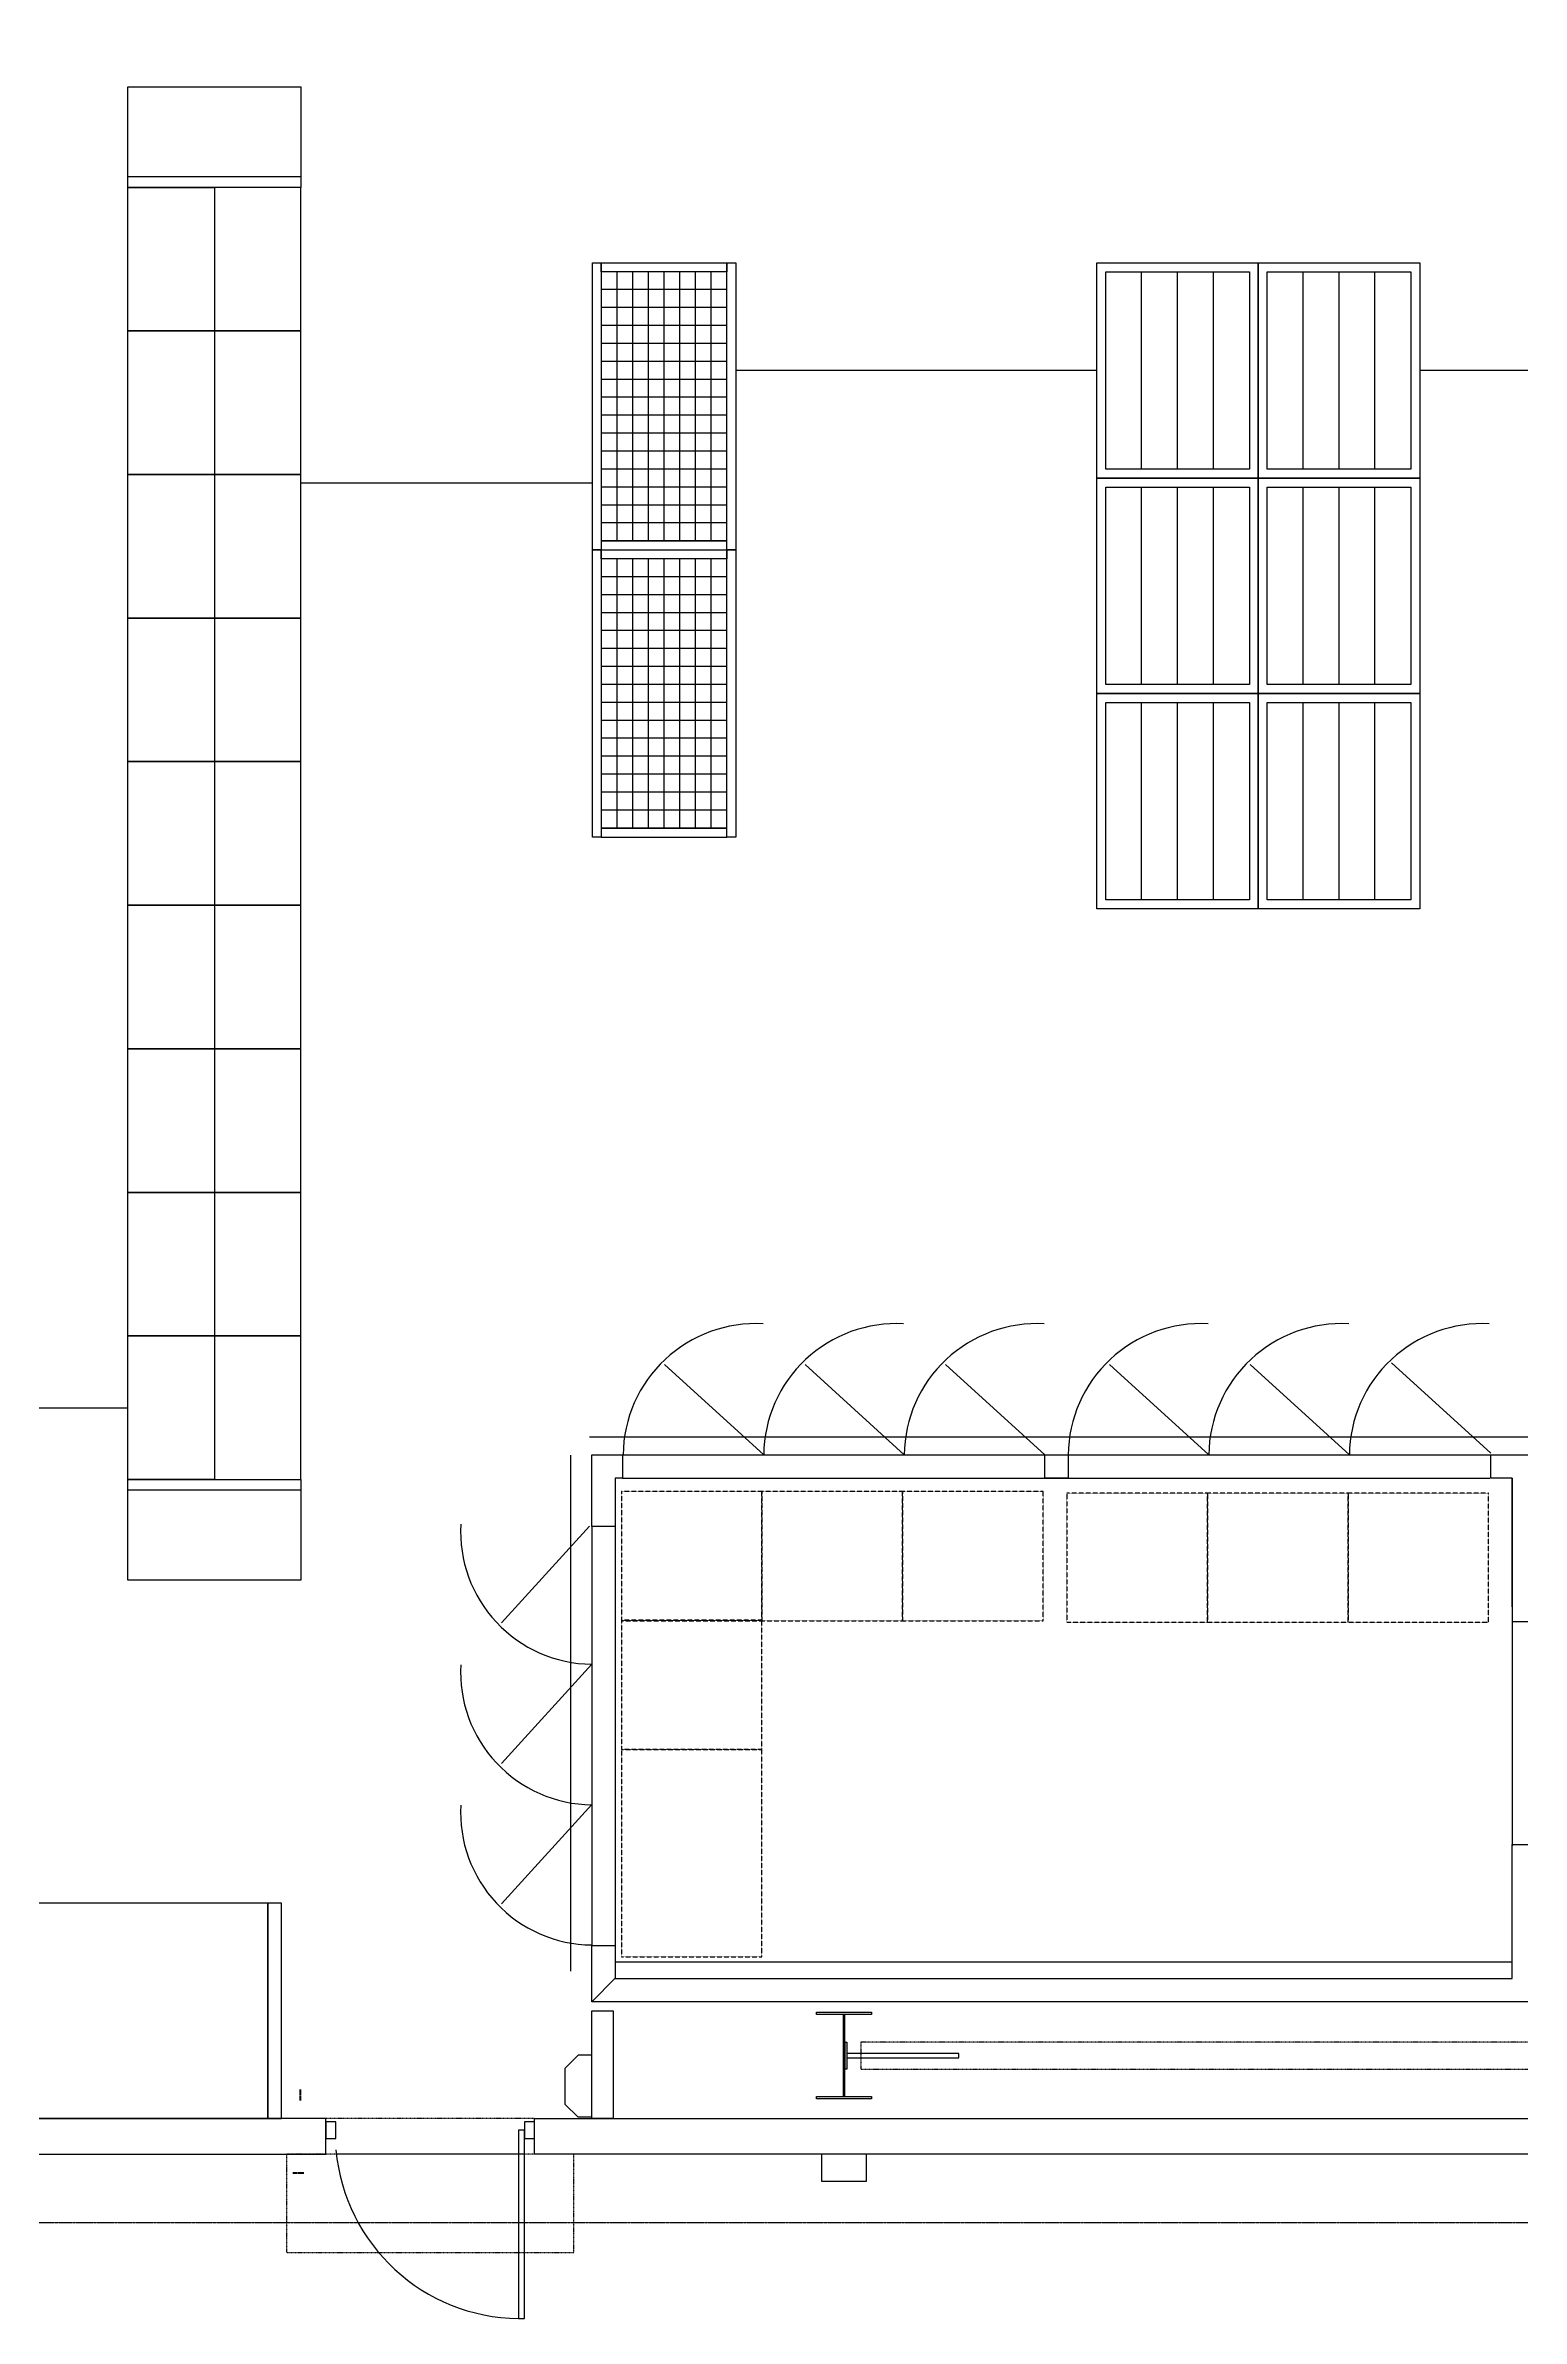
# Model space of a CAD drawing. Header units: millimetres. Extents: x -155 to 94595, y -3153 to 63413.
# Drawn here: x 44746 to 52970, y -418 to 12248 of the extents above; entities that cross this region are included whole.
import ezdxf

# ---------------------------------------------------------------- set-up
doc = ezdxf.new("R2010")
doc.units = ezdxf.units.MM
for name, pattern in [('REFERENCIA CAMPECHE$0$63-BASE1-6$0$HIDDEN2', [0.1875, 0.125, -0.0625]), ('REFERENCIA CAMPECHE$0$CA-BASE1$0$HIDDEN2', [0.1875, 0.125, -0.0625]), ('REFERENCIA CAMPECHE$0$Ca-mx-xgroc$0$DASHED2', [0.375, 0.25, -0.125]), ('REFERENCIA CAMPECHE$0$SO-BASE1$0$HIDDEN2', [0.1875, 0.125, -0.0625]), ('TRATTEGGIATA2', [0.375, 0.25, -0.125])]:
    doc.linetypes.add(name, pattern=pattern)
for name, color, linetype in [('2', 193, 'Continuous'), ('3', 145, 'Continuous'), ('4', 251, 'Continuous'), ('5', 1, 'TRATTEGGIATA2'), ('6', 253, 'Continuous'), ('door', 252, 'Continuous'), ('int', 185, 'Continuous'), ('section', 2, 'Continuous'), ('wall', 5, 'Continuous')]:
    doc.layers.add(name, color=color, linetype=linetype)
doc.styles.add('REFERENCIA CAMPECHE$0$LETRITAS', font='ROMAN1.shx', dxfattribs={"width": 1.2, "height": 0.225})
doc.dimstyles.new('arch', dxfattribs={"dimtxt": 0.18, "dimasz": 0.18, "dimexe": 0.18, "dimexo": 0.0625, "dimgap": 0.09, "dimtad": 0, "dimtih": 1, "dimtoh": 1, "dimdec": 4, "dimzin": 0, "dimdsep": 46, "dimtxsty": 'Standard', "dimblk": 'OBLIQUE', "dimcen": 0.09, "dimclrt": 256, "dimadec": 0, "dimazin": 0, "dimtfac": 1, "dimtdec": 4, "dimtofl": 0, "dimtmove": 0, "dimatfit": 3, "dimldrblk": 'OBLIQUE', "dimfxl": 1, "dimtolj": 1, "dimtzin": 0, "dimarcsym": 0})

# ---------------------------------------------------------------- blocks, each defined once
blk = doc.blocks.new('_Oblique')
at = {"color": 0, "linetype": 'ByBlock', "lineweight": -2}
blk.add_line((-0.5, -0.5), (0.5, 0.5), dxfattribs=at)
blk = doc.blocks.new('*D228')
at = {"layer": '6', "color": 0, "lineweight": -2}
blk.add_line((47793, 9808), (46169, 9808), dxfattribs=at)
at = {"layer": 'Defpoints', "color": 0}
for p in [(46169, 9808), (47793, 9808), (46169, 9608)]:
    blk.add_point(p, dxfattribs=at)
at = {"layer": '6', "color": 0, "lineweight": -2, "xscale": 0.3, "yscale": 0.3, "zscale": 0.3, "rotation": 180}
blk.add_blockref('_Oblique', (46169, 9808), dxfattribs=at)
at = {"layer": '6', "color": 0, "lineweight": -2, "xscale": 0.3, "yscale": 0.3, "zscale": 0.3}
blk.add_blockref('_Oblique', (47793, 9808), dxfattribs=at)
at = {"layer": '6', "insert": (46981, 9809), "char_height": 0.225, "attachment_point": 5, "style": 'REFERENCIA CAMPECHE$0$LETRITAS'}
blk.add_mtext('\\A1;1623.69', dxfattribs=at)
blk = doc.blocks.new('*D229')
at = {"layer": '6', "color": 0, "lineweight": -2}
blk.add_line((50603, 10437), (48593, 10437), dxfattribs=at)
at = {"layer": 'Defpoints', "color": 0}
for p in [(48593, 10597), (48593, 10437), (50603, 10437)]:
    blk.add_point(p, dxfattribs=at)
at = {"layer": '6', "color": 0, "lineweight": -2, "xscale": 0.3, "yscale": 0.3, "zscale": 0.3, "rotation": 180}
blk.add_blockref('_Oblique', (48593, 10437), dxfattribs=at)
at = {"layer": '6', "color": 0, "lineweight": -2, "xscale": 0.3, "yscale": 0.3, "zscale": 0.3}
blk.add_blockref('_Oblique', (50603, 10437), dxfattribs=at)
at = {"layer": '6', "insert": (49598, 10437), "char_height": 0.225, "attachment_point": 5, "style": 'REFERENCIA CAMPECHE$0$LETRITAS'}
blk.add_mtext('\\A1;2010.46', dxfattribs=at)
blk = doc.blocks.new('*D230')
at = {"layer": '6', "color": 0, "lineweight": -2}
blk.add_line((54404, 10437), (52403, 10437), dxfattribs=at)
at = {"layer": 'Defpoints', "color": 0}
for p in [(52403, 10437), (52403, 10437), (54404, 10437)]:
    blk.add_point(p, dxfattribs=at)
at = {"layer": '6', "color": 0, "lineweight": -2, "xscale": 0.3, "yscale": 0.3, "zscale": 0.3, "rotation": 180}
blk.add_blockref('_Oblique', (52403, 10437), dxfattribs=at)
at = {"layer": '6', "color": 0, "lineweight": -2, "xscale": 0.3, "yscale": 0.3, "zscale": 0.3}
blk.add_blockref('_Oblique', (54404, 10437), dxfattribs=at)
at = {"layer": '6', "insert": (53403, 10437), "char_height": 0.225, "attachment_point": 5, "style": 'REFERENCIA CAMPECHE$0$LETRITAS'}
blk.add_mtext('\\A1;2000.87', dxfattribs=at)
blk = doc.blocks.new('*D327')
at = {"layer": '6', "color": 0, "lineweight": -2}
blk.add_line((43655, 4657), (45205, 4657), dxfattribs=at)
at = {"layer": 'Defpoints', "color": 0}
for p in [(43655, 4657), (45205, 4657), (45205, 4657)]:
    blk.add_point(p, dxfattribs=at)
at = {"layer": '6', "color": 0, "lineweight": -2, "xscale": 0.3, "yscale": 0.3, "zscale": 0.3, "rotation": 180}
blk.add_blockref('_Oblique', (43655, 4657), dxfattribs=at)
at = {"layer": '6', "color": 0, "lineweight": -2, "xscale": 0.3, "yscale": 0.3, "zscale": 0.3}
blk.add_blockref('_Oblique', (45205, 4657), dxfattribs=at)
at = {"layer": '6', "insert": (44430, 4657), "char_height": 0.225, "attachment_point": 5, "style": 'REFERENCIA CAMPECHE$0$LETRITAS'}
blk.add_mtext('\\A1;1550.00', dxfattribs=at)

msp = doc.modelspace()

# ---------------------------------------------------------------- linework, layer by layer
at = {"layer": '2'}
for p, q in [((45204.882, 12016.99), (46168.882, 12016.99)), ((45204.882, 11456.99), (45204.882, 12016.99)), ((46168.882, 12016.99), (46168.882, 11456.99)), ((45204.882, 11516.99), (46168.882, 11516.99)), ((46168.882, 11456.99), (45204.882, 11456.99)), ((45204.882, 10656.99), (45204.882, 11456.99)), ((45204.882, 11456.99), (45686.882, 11456.99)), ((45686.882, 11456.99), (45686.882, 10656.99)), ((46168.882, 11456.99), (45686.882, 11456.99)), ((45686.882, 11456.99), (45686.882, 10656.99)), ((46168.882, 10656.99), (46168.882, 11456.99)), ((47792.57, 9437.114), (47792.57, 11037.114)), ((47792.57, 11037.114), (47842.57, 11037.114)), ((47842.57, 10987.114), (47842.57, 11037.114)), ((47842.57, 11037.114), (48542.57, 11037.114)), ((47842.57, 11037.114), (47842.57, 9437.114)), ((48542.57, 11037.114), (48542.57, 10987.114)), ((48542.57, 9437.114), (48542.57, 11037.114)), ((48542.57, 11037.114), (48592.57, 11037.114)), ((48592.57, 11037.114), (48592.57, 9437.114)), ((50603.029, 9837.114), (50603.029, 11037.114)), ((50603.029, 11037.114), (51503.029, 11037.114)), ((51503.029, 9837.114), (51503.029, 11037.114)), ((51503.029, 11037.114), (52403.029, 11037.114)), ((51503.029, 11037.114), (51503.029, 9837.114)), ((52403.029, 11037.114), (52403.029, 9837.114)), ((48542.57, 10987.114), (47842.57, 10987.114)), ((47842.57, 10987.114), (47842.57, 9487.114)), ((48542.57, 10987.114), (47842.57, 10987.114)), ((47930.07, 9487.114), (47930.07, 10987.114)), ((48017.57, 9487.114), (48017.57, 10987.114)), ((48105.07, 9487.114), (48105.07, 10987.114)), ((48192.57, 9487.114), (48192.57, 10987.114)), ((48280.07, 9487.114), (48280.07, 10987.114)), ((48367.57, 9487.114), (48367.57, 10987.114)), ((48455.07, 9487.114), (48455.07, 10987.114)), ((48542.57, 9487.114), (48542.57, 10987.114)), ((50653.029, 9887.114), (50653.029, 10987.114)), ((50653.029, 10987.114), (51453.029, 10987.114)), ((50853.029, 9887.114), (50853.029, 10987.114)), ((51053.029, 9887.114), (51053.029, 10987.114)), ((51253.029, 9887.114), (51253.029, 10987.114)), ((51453.029, 10987.114), (51453.029, 9887.114)), ((51553.029, 9887.114), (51553.029, 10987.114)), ((51553.029, 10987.114), (52353.029, 10987.114)), ((51753.029, 9887.114), (51753.029, 10987.114)), ((51953.029, 9887.114), (51953.029, 10987.114)), ((52153.029, 9887.114), (52153.029, 10987.114)), ((52353.029, 10987.114), (52353.029, 9887.114)), ((48542.57, 10887.114), (47842.57, 10887.114)), ((48542.57, 10787.114), (47842.57, 10787.114)), ((45204.882, 9856.99), (45204.882, 10656.99)), ((45204.882, 10656.99), (45686.882, 10656.99)), ((45686.882, 10656.99), (45204.882, 10656.99)), ((45686.882, 10656.99), (45686.882, 9856.99)), ((46168.882, 10656.99), (45686.882, 10656.99)), ((45686.882, 10656.99), (45686.882, 9856.99)), ((45686.882, 10656.99), (46168.882, 10656.99)), ((46168.882, 9856.99), (46168.882, 10656.99)), ((48542.57, 10687.114), (47842.57, 10687.114)), ((48542.57, 10587.114), (47842.57, 10587.114)), ((48542.57, 10487.114), (47842.57, 10487.114)), ((48542.57, 10387.114), (47842.57, 10387.114)), ((48542.57, 10287.114), (47842.57, 10287.114)), ((48542.57, 10187.114), (47842.57, 10187.114)), ((48542.57, 10087.114), (47842.57, 10087.114)), ((48542.57, 9987.114), (47842.57, 9987.114)), ((48542.57, 9887.114), (47842.57, 9887.114)), ((51453.029, 9887.114), (50653.029, 9887.114)), ((52353.029, 9887.114), (51553.029, 9887.114)), ((45686.882, 9856.99), (45204.882, 9856.99)), ((45204.882, 9056.99), (45204.882, 9856.99)), ((45204.882, 9856.99), (45686.882, 9856.99)), ((45686.882, 9856.99), (46168.882, 9856.99)), ((45686.882, 9856.99), (45686.882, 9056.99)), ((46168.882, 9856.99), (45686.882, 9856.99)), ((45686.882, 9856.99), (45686.882, 9056.99)), ((46168.882, 9056.99), (46168.882, 9856.99)), ((48542.57, 9787.114), (47842.57, 9787.114)), ((50603.029, 8637.114), (50603.029, 9837.114)), ((50603.029, 9837.114), (51503.029, 9837.114)), ((51503.029, 9837.114), (50603.029, 9837.114)), ((50653.029, 8687.114), (50653.029, 9787.114)), ((50653.029, 9787.114), (51453.029, 9787.114)), ((50853.029, 8687.114), (50853.029, 9787.114)), ((51053.029, 8687.114), (51053.029, 9787.114)), ((51253.029, 8687.114), (51253.029, 9787.114)), ((51453.029, 9787.114), (51453.029, 8687.114)), ((51503.029, 8637.114), (51503.029, 9837.114)), ((51503.029, 9837.114), (52403.029, 9837.114)), ((51503.029, 9837.114), (51503.029, 8637.114)), ((52403.029, 9837.114), (51503.029, 9837.114)), ((51553.029, 8687.114), (51553.029, 9787.114)), ((51553.029, 9787.114), (52353.029, 9787.114)), ((51753.029, 8687.114), (51753.029, 9787.114)), ((51953.029, 8687.114), (51953.029, 9787.114)), ((52153.029, 8687.114), (52153.029, 9787.114)), ((52353.029, 9787.114), (52353.029, 8687.114)), ((52403.029, 9837.114), (52403.029, 8637.114)), ((48542.57, 9687.114), (47842.57, 9687.114)), ((48542.57, 9587.114), (47842.57, 9587.114)), ((47792.57, 7837.114), (47792.57, 9437.114)), ((47792.57, 9437.114), (47842.57, 9437.114)), ((47842.57, 9437.114), (47792.57, 9437.114)), ((47842.57, 9487.114), (48542.57, 9487.114)), ((47842.57, 9487.114), (47842.57, 9437.114)), ((48542.57, 9487.114), (47842.57, 9487.114)), ((47842.57, 9387.114), (47842.57, 9437.114)), ((47842.57, 9437.114), (48542.57, 9437.114)), ((47842.57, 9437.114), (47842.57, 7837.114)), ((47842.57, 9437.114), (48542.57, 9437.114)), ((48542.57, 9387.114), (47842.57, 9387.114)), ((47842.57, 9387.114), (47842.57, 7887.114)), ((48542.57, 9387.114), (47842.57, 9387.114)), ((47930.07, 7887.114), (47930.07, 9387.114)), ((48017.57, 7887.114), (48017.57, 9387.114)), ((48105.07, 7887.114), (48105.07, 9387.114)), ((48192.57, 7887.114), (48192.57, 9387.114)), ((48280.07, 7887.114), (48280.07, 9387.114)), ((48367.57, 7887.114), (48367.57, 9387.114)), ((48455.07, 7887.114), (48455.07, 9387.114)), ((48542.57, 9437.114), (48542.57, 9487.114)), ((48542.57, 9437.114), (48542.57, 9387.114)), ((48542.57, 7837.114), (48542.57, 9437.114)), ((48542.57, 9437.114), (48592.57, 9437.114)), ((48592.57, 9437.114), (48542.57, 9437.114)), ((48542.57, 7887.114), (48542.57, 9387.114)), ((48592.57, 9437.114), (48592.57, 7837.114)), ((48542.57, 9287.114), (47842.57, 9287.114)), ((48542.57, 9187.114), (47842.57, 9187.114)), ((45686.882, 9056.99), (45204.882, 9056.99)), ((45204.882, 8256.99), (45204.882, 9056.99)), ((45204.882, 9056.99), (45686.882, 9056.99)), ((45686.882, 9056.99), (46168.882, 9056.99)), ((45686.882, 9056.99), (45686.882, 8256.99)), ((46168.882, 9056.99), (45686.882, 9056.99)), ((45686.882, 9056.99), (45686.882, 8256.99)), ((46168.882, 8256.99), (46168.882, 9056.99)), ((48542.57, 9087.114), (47842.57, 9087.114)), ((48542.57, 8987.114), (47842.57, 8987.114)), ((48542.57, 8887.114), (47842.57, 8887.114)), ((48542.57, 8787.114), (47842.57, 8787.114)), ((48542.57, 8687.114), (47842.57, 8687.114)), ((50603.029, 7437.114), (50603.029, 8637.114)), ((50603.029, 8637.114), (51503.029, 8637.114)), ((51503.029, 8637.114), (50603.029, 8637.114)), ((51453.029, 8687.114), (50653.029, 8687.114)), ((51503.029, 7437.114), (51503.029, 8637.114)), ((51503.029, 8637.114), (52403.029, 8637.114)), ((51503.029, 8637.114), (51503.029, 7437.114)), ((52403.029, 8637.114), (51503.029, 8637.114)), ((52353.029, 8687.114), (51553.029, 8687.114)), ((52403.029, 8637.114), (52403.029, 7437.114)), ((48542.57, 8587.114), (47842.57, 8587.114)), ((48542.57, 8487.114), (47842.57, 8487.114)), ((50653.029, 7487.114), (50653.029, 8587.114)), ((50653.029, 8587.114), (51453.029, 8587.114)), ((50853.029, 7487.114), (50853.029, 8587.114)), ((51053.029, 7487.114), (51053.029, 8587.114)), ((51253.029, 7487.114), (51253.029, 8587.114)), ((51453.029, 8587.114), (51453.029, 7487.114)), ((51553.029, 7487.114), (51553.029, 8587.114)), ((51553.029, 8587.114), (52353.029, 8587.114)), ((51753.029, 7487.114), (51753.029, 8587.114)), ((51953.029, 7487.114), (51953.029, 8587.114)), ((52153.029, 7487.114), (52153.029, 8587.114)), ((52353.029, 8587.114), (52353.029, 7487.114)), ((48542.57, 8387.114), (47842.57, 8387.114)), ((45686.882, 8256.99), (45204.882, 8256.99)), ((45204.882, 7456.99), (45204.882, 8256.99)), ((45204.882, 8256.99), (45686.882, 8256.99)), ((45686.882, 8256.99), (46168.882, 8256.99)), ((45686.882, 8256.99), (45686.882, 7456.99)), ((46168.882, 8256.99), (45686.882, 8256.99)), ((45686.882, 8256.99), (45686.882, 7456.99)), ((46168.882, 7456.99), (46168.882, 8256.99)), ((48542.57, 8287.114), (47842.57, 8287.114)), ((48542.57, 8187.114), (47842.57, 8187.114)), ((48542.57, 8087.114), (47842.57, 8087.114)), ((48542.57, 7987.114), (47842.57, 7987.114)), ((47842.57, 7887.114), (48542.57, 7887.114)), ((47842.57, 7887.114), (47842.57, 7837.114)), ((48542.57, 7887.114), (47842.57, 7887.114)), ((48542.57, 7837.114), (48542.57, 7887.114)), ((47842.57, 7837.114), (47792.57, 7837.114)), ((47842.57, 7837.114), (48542.57, 7837.114)), ((48592.57, 7837.114), (48542.57, 7837.114)), ((51453.029, 7487.114), (50653.029, 7487.114)), ((52353.029, 7487.114), (51553.029, 7487.114)), ((45686.882, 7456.99), (45204.882, 7456.99)), ((45204.882, 6656.99), (45204.882, 7456.99)), ((45204.882, 7456.99), (45686.882, 7456.99)), ((45686.882, 7456.99), (46168.882, 7456.99)), ((45686.882, 7456.99), (45686.882, 6656.99)), ((46168.882, 7456.99), (45686.882, 7456.99)), ((45686.882, 7456.99), (45686.882, 6656.99)), ((46168.882, 6656.99), (46168.882, 7456.99)), ((51503.029, 7437.114), (50603.029, 7437.114)), ((52403.029, 7437.114), (51503.029, 7437.114)), ((45686.882, 6656.99), (45204.882, 6656.99)), ((45204.882, 5856.99), (45204.882, 6656.99)), ((45204.882, 6656.99), (45686.882, 6656.99)), ((45686.882, 6656.99), (46168.882, 6656.99)), ((45686.882, 6656.99), (45686.882, 5856.99)), ((46168.882, 6656.99), (45686.882, 6656.99)), ((45686.882, 6656.99), (45686.882, 5856.99)), ((46168.882, 5856.99), (46168.882, 6656.99)), ((45686.882, 5856.99), (45204.882, 5856.99)), ((45204.882, 5056.99), (45204.882, 5856.99)), ((45204.882, 5856.99), (45686.882, 5856.99)), ((45686.882, 5856.99), (46168.882, 5856.99)), ((45686.882, 5856.99), (45686.882, 5056.99)), ((46168.882, 5856.99), (45686.882, 5856.99)), ((45686.882, 5856.99), (45686.882, 5056.99)), ((46168.882, 5056.99), (46168.882, 5856.99)), ((45686.882, 5056.99), (45204.882, 5056.99)), ((45204.882, 4256.99), (45204.882, 5056.99)), ((45204.882, 5056.99), (45686.882, 5056.99)), ((45686.882, 5056.99), (46168.882, 5056.99)), ((45686.882, 5056.99), (45686.882, 4256.99)), ((46168.882, 5056.99), (45686.882, 5056.99)), ((45686.882, 5056.99), (45686.882, 4256.99)), ((46168.882, 4256.99), (46168.882, 5056.99)), ((45686.882, 4256.99), (45204.882, 4256.99)), ((45204.882, 3696.99), (45204.882, 4256.99)), ((45204.882, 4256.99), (46168.882, 4256.99)), ((46168.882, 4196.99), (45204.882, 4196.99)), ((45686.882, 4256.99), (46168.882, 4256.99)), ((46168.882, 4256.99), (46168.882, 3696.99)), ((46168.882, 3696.99), (45204.882, 3696.99)), ((45984.86, 1896.99), (43546.46, 1896.99)), ((45984.86, 696.99), (45984.86, 1896.99)), ((43546.46, 696.99), (45984.86, 696.99))]:
    msp.add_line(p, q, dxfattribs=at)
at = {"layer": '3'}
for p, q in [((47776.709, 4494.961), (71589.243, 4494.961)), ((47669.981, 4393.16), (47669.981, 1517.007))]:
    msp.add_line(p, q, dxfattribs=at)
at = {"layer": '4'}
for p, q in [((46170.407, 853.821), (46160.519, 853.821)), ((46170.407, 850.458), (46160.519, 850.458)), ((46170.407, 845.415), (46160.519, 845.415)), ((46170.407, 840.791), (46160.519, 840.791)), ((46170.407, 834.066), (46160.519, 834.066)), ((46170.407, 825.879), (46160.519, 825.879)), ((46170.407, 817.692), (46160.519, 817.692)), ((46170.407, 810.967), (46160.519, 810.967)), ((46170.407, 806.344), (46160.519, 806.344)), ((46170.407, 801.3), (46160.519, 801.3)), ((46170.407, 797.937), (46160.519, 797.937)), ((46126.616, 387.642), (46126.616, 397.53)), ((46129.978, 387.642), (46129.978, 397.53)), ((46135.022, 387.642), (46135.022, 397.53)), ((46139.645, 387.642), (46139.645, 397.53)), ((46146.37, 387.642), (46146.37, 397.53)), ((46154.558, 387.642), (46154.558, 397.53)), ((46162.745, 387.642), (46162.745, 397.53)), ((46169.47, 387.642), (46169.47, 397.53)), ((46174.093, 387.642), (46174.093, 397.53)), ((46179.137, 387.642), (46179.137, 397.53)), ((46182.499, 387.642), (46182.499, 397.53))]:
    msp.add_line(p, q, dxfattribs=at)
at = {"layer": '4', "linetype": 'REFERENCIA CAMPECHE$0$63-BASE1-6$0$HIDDEN2'}
msp.add_lwpolyline([(47688.871, 496.989), (46088.829, 496.989), (46088.829, -50.602), (47688.871, -50.602)], close=True, dxfattribs=at)
at = {"layer": '4'}
msp.add_lwpolyline([(49069.86, 346.989), (49319.86, 346.989), (49319.86, 496.989), (49069.86, 496.989)], close=True, dxfattribs=at)
at = {"layer": '5', "linetype": 'REFERENCIA CAMPECHE$0$CA-BASE1$0$HIDDEN2'}
for p, q in [((61188.51, 1121.989), (49288.51, 1121.989)), ((49288.51, 971.989), (61188.51, 971.989))]:
    msp.add_line(p, q, dxfattribs=at)
at = {"layer": '5', "linetype": 'REFERENCIA CAMPECHE$0$SO-BASE1$0$HIDDEN2', "ltscale": 3}
msp.add_lwpolyline([(37244.86, 116.489), (94584.86, 116.489), (94584.86, 19756.989)], dxfattribs=at)
at = {"layer": '5', "linetype": 'REFERENCIA CAMPECHE$0$63-BASE1-6$0$HIDDEN2'}
for points in [[(47470.85, 696.989), (46306.85, 696.989)], [(47413.85, 496.975), (46363.85, 496.989)]]:
    msp.add_lwpolyline(points, dxfattribs=at)
at = {"layer": 'door'}
msp.add_line((52916.867, 3467.052), (52916.854, 2214.94), dxfattribs=at)
for points in [[(46306.85, 678.212), (46306.85, 585.452), (46363.85, 585.452), (46363.85, 678.212)], [(47413.85, 678.212), (47413.85, 585.452), (47470.85, 585.452), (47470.85, 678.212)], [(47381.481, 631.832), (47381.481, -418.168), (47413.85, -418.168), (47413.85, 631.832)]]:
    msp.add_lwpolyline(points, close=True, dxfattribs=at)
msp.add_arc((47392.453, 614.613), 1032.839, 185.1908544, 269.3912966, dxfattribs=at)
at = {"layer": 'int'}
for p, q in [((48747.222, 4394.917), (48194.114, 4898.026)), ((49530.556, 4394.917), (48977.447, 4898.026)), ((50313.889, 4394.917), (49760.78, 4898.026)), ((51227.222, 4394.917), (50674.114, 4898.025)), ((52010.556, 4394.917), (51457.447, 4898.025)), ((52797.744, 4404.142), (52244.769, 4907.13)), ((47959.804, 4394.961), (52793.793, 4394.961)), ((47959.804, 4264.961), (52793.793, 4264.961)), ((47777.486, 3996.841), (47285.995, 3458.055)), ((47789.104, 3998.185), (47789.087, 1661.164)), ((47919.044, 3998.185), (47919.019, 1661.244)), ((47789.104, 3227.83), (47285.995, 2674.722)), ((47789.104, 2446.589), (47285.995, 1893.48)), ((45984.86, 1896.99), (45984.86, 696.99)), ((46061.06, 1896.99), (45984.86, 1896.99)), ((46061.06, 696.99), (46061.06, 1896.99)), ((45984.86, 696.99), (46061.06, 696.99))]:
    msp.add_line(p, q, dxfattribs=at)
at = {"layer": 'int', "linetype": 'REFERENCIA CAMPECHE$0$Ca-mx-xgroc$0$DASHED2'}
for p, q in [((48737.631, 4189.401), (47954.302, 4189.401)), ((47954.302, 4189.401), (47954.302, 3470.397)), ((49520.96, 4189.401), (48737.631, 4189.401)), ((48737.631, 4189.401), (48737.631, 3470.397)), ((48737.631, 3470.397), (48737.631, 4189.401)), ((50304.289, 4189.401), (49520.96, 4189.401)), ((49520.96, 4189.401), (49520.96, 3470.397)), ((49520.96, 3470.397), (49520.96, 4189.401)), ((50304.289, 3470.397), (50304.289, 4189.401)), ((51219.491, 4180.305), (50436.161, 4180.305)), ((50436.161, 4180.305), (50436.161, 3461.301)), ((52002.82, 4180.305), (51219.491, 4180.305)), ((51219.491, 4180.305), (51219.491, 3461.301)), ((51219.491, 3461.301), (51219.491, 4180.305)), ((52002.82, 3461.301), (52002.82, 4180.305)), ((52786.149, 4180.305), (52002.82, 4180.305)), ((52002.82, 4180.305), (52002.82, 3461.301)), ((52786.149, 3461.301), (52786.149, 4180.305)), ((48737.631, 3472.489), (47954.302, 3472.489)), ((47954.302, 3472.489), (47954.302, 2753.485)), ((47954.302, 3470.397), (48737.631, 3470.397)), ((48737.631, 2753.485), (48737.631, 3472.489)), ((48737.631, 3470.397), (49520.96, 3470.397)), ((49520.96, 3470.397), (50304.289, 3470.397)), ((50436.161, 3461.301), (51219.491, 3461.301)), ((51219.491, 3461.301), (52002.82, 3461.301)), ((52002.82, 3461.301), (52786.149, 3461.301)), ((47954.302, 2753.485), (48737.631, 2753.485)), ((48737.631, 2753.485), (47954.302, 2753.485)), ((47954.302, 2753.485), (47954.302, 1596.671)), ((48737.631, 1596.671), (48737.631, 2753.485)), ((47954.302, 1596.671), (48737.631, 1596.671))]:
    msp.add_line(p, q, dxfattribs=at)
at = {"layer": 'int'}
for centre, start, end in [((48702.116, 4387.341), 86.7891944, 179.4153879), ((49485.449, 4387.341), 86.7891944, 179.4153879), ((50268.782, 4387.341), 86.7891944, 179.4153879), ((51182.116, 4387.341), 86.7891944, 179.4153879), ((51965.449, 4387.341), 86.7891944, 179.4153879), ((52748.734, 4387.385), 86.7891944, 179.4153879), ((47796.636, 3966.009), 176.7891944, 269.4153879), ((47796.636, 3182.676), 176.7891944, 269.4153879), ((47796.636, 2401.434), 176.7891944, 269.4153879)]:
    msp.add_arc(centre, 738.217, start, end, dxfattribs=at)
at = {"layer": 'section'}
for p, q in [((52793.782, 4394.961), (53196.877, 4394.961)), ((52795.998, 4394.961), (52795.998, 4264.961)), ((52916.885, 4264.961), (52795.998, 4264.961)), ((52916.867, 3548.45), (52916.885, 4264.96)), ((52916.877, 4264.961), (52916.885, 3464.96)), ((52916.885, 4264.961), (52916.885, 3464.96)), ((52916.867, 3464.96), (53046.867, 3464.965)), ((47789.087, 1347.001), (47918.888, 1478.065))]:
    msp.add_line(p, q, dxfattribs=at)
msp.add_lwpolyline([(47959.804, 4394.96), (47959.804, 4264.961), (47918.979, 4264.96), (47919.044, 3996.093), (47789.104, 3996.093), (47789.044, 4394.96), (47959.804, 4394.96)], dxfattribs=at)
for points in [[(50313.841, 4394.961), (50443.841, 4394.961), (50443.841, 4264.961), (50313.841, 4264.961)], [(47919.093, 1661.248), (47919.091, 1476.097), (52916.886, 1476.098), (52916.886, 2224.055), (53046.842, 2224.055), (53046.833, 1346.947), (47789.087, 1347.001), (47789.087, 1526.957), (47789.162, 1661.246), (47919.093, 1661.248)]]:
    msp.add_lwpolyline(points, close=True, dxfattribs=at)
at = {"layer": 'wall'}
for p, q in [((47919.092, 1568.672), (52916.886, 1568.672)), ((47713.48, 1048.859), (47639.066, 975.702)), ((47789.087, 1048.859), (47713.48, 1048.859)), ((47639.066, 975.702), (47639.19, 776.295)), ((47713.245, 703.489), (47638.832, 776.647)), ((47788.853, 703.489), (47713.245, 703.489))]:
    msp.add_line(p, q, dxfattribs=at)
at = {"layer": 'wall', "linetype": 'REFERENCIA CAMPECHE$0$CA-BASE1$0$HIDDEN2'}
msp.add_line((49288.51, 1121.989), (49288.51, 971.989), dxfattribs=at)
at = {"layer": 'wall'}
for points in [[(47470.85, 496.989), (47470.85, 696.989), (78024.86, 696.989), (78024.86, 19996.989), (78374.86, 19996.989), (78374.86, 19796.989), (78224.86, 19796.989), (78224.86, 496.989), (47470.85, 496.989)], [(43013.244, 496.989), (46306.85, 496.989), (46306.85, 696.989), (9846.087, 696.989)]]:
    msp.add_lwpolyline(points, dxfattribs=at)
for points in [[(47909.088, 696.989), (47789.088, 696.989), (47789.088, 1296.957), (47909.087, 1296.958)], [(49042.36, 1288.489), (49347.36, 1288.489), (49347.36, 1275.489), (49042.36, 1275.489)], [(49191.86, 818.489), (49191.86, 1275.489), (49197.86, 1275.489), (49197.86, 818.489)], [(49042.36, 818.489), (49347.36, 818.489), (49347.36, 805.489), (49042.36, 805.489)]]:
    msp.add_lwpolyline(points, close=True, dxfattribs=at)
at = {"layer": 'wall', "linetype": 'Continuous'}
for points in [[(49210.69, 971.989), (49201.21, 971.989), (49201.21, 1121.989), (49210.69, 1121.989)], [(49835.274, 1034.389), (49835.274, 1059.59), (49210.69, 1059.59), (49210.69, 1034.389)]]:
    msp.add_lwpolyline(points, close=True, dxfattribs=at)

# ---------------------------------------------------------------- dimensions: what is measured, and where the dimension line sits
at = {"layer": '6'}
for base, p1, p2, picture, middle in [((48592.57, 10437.114), (50603.029, 10437.114), (48592.57, 10597.114), '*D229', (49597.8, 10437.364)), ((52403.029, 10437.114), (54403.902, 10437.114), (52403.029, 10437.114), '*D230', (53403.466, 10437.364)), ((46168.882, 9808.308), (47792.57, 9808.308), (46168.882, 9608.308), '*D228', (46980.726, 9808.558)), ((45204.882, 4656.99), (43654.882, 4656.99), (45204.882, 4656.99), '*D327', (44429.882, 4657.239))]:
    dim = msp.add_linear_dim(base=base, p1=p1, p2=p2, angle=180, dimstyle='arch', override={"dimtxt": 0.225, "dimasz": 0.3, "dimexe": 0.09, "dimexo": 0.495, "dimgap": 0.036, "dimtih": 0, "dimtoh": 0, "dimdec": 2, "dimtxsty": 'REFERENCIA CAMPECHE$0$LETRITAS', "dimcen": 0.15, "dimse1": 1, "dimse2": 1, "dimadec": 2, "dimtofl": 1, "dimtvp": 1.11}, dxfattribs=at)
    dim.commit()
    dim.dimension.update_dxf_attribs({"geometry": picture, "text_midpoint": middle})

doc.saveas('drawing.dxf')
